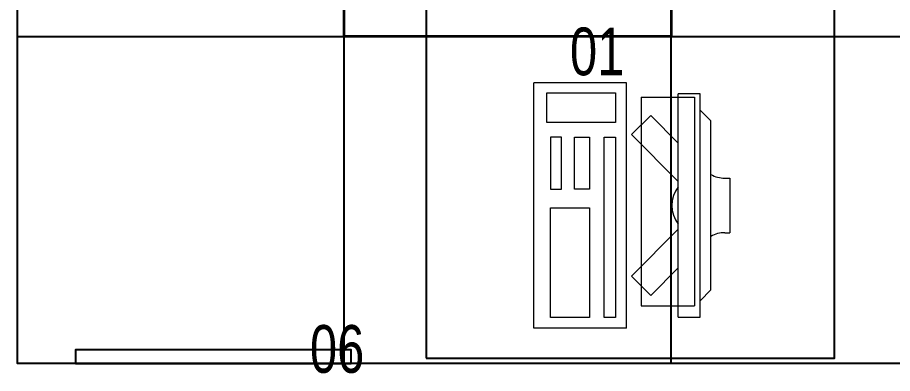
# Model space of a CAD drawing. Extents: x -12260 to 57327, y -29287 to 19916.
# Drawn here: x 39476 to 41082, y 5517 to 6170 of the extents above; entities that cross this region are included whole.
import ezdxf
from ezdxf.enums import TextEntityAlignment as Align

# ---------------------------------------------------------------- set-up
doc = ezdxf.new("R2010")
doc.units = 0
doc.header["$LTSCALE"] = 0.25
doc.linetypes.add('DASHDOT', pattern=[25.4, 12.7, -6.35, 0, -6.35])
for name, color, linetype, lineweight in [('01-First Floor$0$72_EGR_EQP_TAG', 142, 'Continuous', 5), ('01-First Floor$0$LOADING', 253, 'Continuous', 5), ('01-First Floor$0$Walls', 251, 'Continuous', 5), ('E-LITE-CIRC-NUMB', 6, 'Continuous', 25), ('E-LITE-CLNG', 150, 'Continuous', 35), ('E-LITE-CLNG-CNDT', 6, 'DASHDOT', 35), ('E-LITE-CTRL', 6, 'Continuous', 25), ('E-LITE-IDEN', 6, 'Continuous', 25)]:
    doc.layers.add(name, color=color, linetype=linetype, lineweight=lineweight)
doc.layers.add('01-First Floor$0$FALSE CEILING', color=251, linetype='Continuous')
doc.styles.add('01-First Floor$0$X3G_ENTITY_257CFD', font='swisscl.ttf', dxfattribs={"height": 200})
doc.styles.add('DC_SIMPLEX', font='SIMPLEX.shx', dxfattribs={"width": 0.7})

# ---------------------------------------------------------------- blocks, each defined once
blk = doc.blocks.new('01-First Floor$0$ITCWLS1-P')
at = {"layer": '01-First Floor$0$LOADING'}
for p, q in [((-0.17, 0.45), (-0.17, 0)), ((-0.17, 0.45), (0, 0.45)), ((0, 0.45), (0, 0)), ((-0.2651, 0.43, 0), (-0.3051, 0.43, 0)), ((-0.3051, 0.43, 0), (-0.3051, 0.02, 0)), ((-0.2651, 0.43, 0), (-0.2651, 0.02, 0)), ((-0.1496, 0.4305), (-0.1291, 0.4305)), ((-0.1291, 0.4305), (-0.1291, 0.4089)), ((-0.197, 0.4094), (-0.295, 0.4094)), ((-0.295, 0.0264), (-0.295, 0.4094)), ((-0.197, 0.0264), (-0.197, 0.4094)), ((-0.3251, 0.38, 0), (-0.3051, 0.4, 0)), ((-0.3251, 0.38, 0), (-0.3251, 0.07, 0)), ((-0.3503, 0.275), (-0.3596, 0.275)), ((-0.3596, 0.175), (-0.3596, 0.275)), ((-0.3503, 0.175), (-0.3596, 0.175)), ((-0.3251, 0.07, 0), (-0.3051, 0.05, 0)), ((-0.3051, 0.02, 0), (-0.2651, 0.02, 0)), ((-0.197, 0.0264), (-0.295, 0.0264)), ((-0.17, 0), (0, 0))]:
    blk.add_line(p, q, dxfattribs=at)
at = {"layer": '01-First Floor$0$LOADING', "extrusion": (2.48281e-10, 3.18408e-10, -1)}
for p, q in [((-0.2651, 0.3395), (-0.2144, 0.3902)), ((-0.1791, 0.3548), (-0.2144, 0.3902)), ((-0.2651, 0.2688), (-0.1791, 0.3548))]:
    blk.add_line(p, q, dxfattribs=at)
at = {"layer": '01-First Floor$0$LOADING', "extrusion": (2.48281e-10, -3.18408e-10, -1)}
for p, q in [((-0.2651, 0.1812), (-0.1791, 0.0952)), ((-0.2651, 0.1105), (-0.2144, 0.0598)), ((-0.1791, 0.0952), (-0.2144, 0.0598))]:
    blk.add_line(p, q, dxfattribs=at)
at = {"layer": '01-First Floor$0$LOADING'}
for points in [[(-0.1291, 0.4089), (-0.1291, 0.1), (-0.1496, 0.1), (-0.1496, 0.4305)], [(-0.1496, 0.1), (-0.1496, 0.1), (-0.1496, 0.1), (-0.1496, 0.1), (-0.1496, 0.1), (-0.1496, 0.1), (-0.1496, 0.1), (-0.1496, 0.1), (-0.1496, 0.1)], [(-0.1496, 0.1), (-0.1496, 0.1), (-0.1496, 0.1), (-0.1496, 0.1), (-0.1496, 0.1), (-0.1496, 0.1), (-0.1496, 0.1), (-0.1496, 0.1), (-0.1496, 0.1), (-0.1496, 0.1), (-0.1496, 0.1), (-0.1496, 0.1), (-0.1496, 0.1), (-0.1496, 0.1), (-0.1496, 0.1), (-0.1496, 0.1), (-0.1496, 0.1), (-0.1496, 0.1)], [(-0.1496, 0.1), (-0.1496, 0.1), (-0.1496, 0.1), (-0.1496, 0.1), (-0.1496, 0.1), (-0.1496, 0.1), (-0.1496, 0.1), (-0.1496, 0.1), (-0.1496, 0.1), (-0.1496, 0.1)], [(-0.1496, 0.1), (-0.1496, 0.1), (-0.1496, 0.1), (-0.1496, 0.1), (-0.1496, 0.1), (-0.1496, 0.1), (-0.1496, 0.1)], [(-0.1496, 0.1), (-0.1496, 0.1), (-0.1496, 0.1), (-0.1496, 0.1), (-0.1496, 0.1), (-0.1496, 0.1), (-0.1496, 0.1), (-0.1496, 0.1), (-0.1496, 0.1), (-0.1496, 0.1)], [(-0.1496, 0.1), (-0.1496, 0.1), (-0.1496, 0.1), (-0.1496, 0.1), (-0.1496, 0.1), (-0.1496, 0.1), (-0.1496, 0.1), (-0.1496, 0.1), (-0.1496, 0.1), (-0.1496, 0.1), (-0.1496, 0.1), (-0.1496, 0.1), (-0.1496, 0.1), (-0.1496, 0.1), (-0.1496, 0.1)], [(-0.1496, 0.1), (-0.1496, 0.1), (-0.1496, 0.1), (-0.1496, 0.1), (-0.1496, 0.1), (-0.1496, 0.1), (-0.1496, 0.1), (-0.1496, 0.1), (-0.1496, 0.1), (-0.1496, 0.1)], [(-0.1496, 0.1), (-0.1496, 0.1), (-0.1496, 0.1), (-0.1496, 0.1), (-0.1496, 0.1), (-0.1496, 0.1), (-0.1496, 0.1), (-0.1496, 0.1), (-0.1496, 0.1), (-0.1496, 0.1)], [(-0.1496, 0.1), (-0.1496, 0.1), (-0.1496, 0.1), (-0.1496, 0.1), (-0.1496, 0.1), (-0.1496, 0.1), (-0.1496, 0.1), (-0.1496, 0.1), (-0.1496, 0.1), (-0.1496, 0.1), (-0.1496, 0.1), (-0.1496, 0.1), (-0.1496, 0.1), (-0.1496, 0.1), (-0.1496, 0.1), (-0.1496, 0.1), (-0.1496, 0.1), (-0.1496, 0.1), (-0.1496, 0.1), (-0.1496, 0.1), (-0.1496, 0.1), (-0.1496, 0.1), (-0.1496, 0.1), (-0.1496, 0.1), (-0.1496, 0.1), (-0.1496, 0.1), (-0.1496, 0.1), (-0.1496, 0.1), (-0.1496, 0.1), (-0.1496, 0.1), (-0.1496, 0.1), (-0.1496, 0.1), (-0.1496, 0.1), (-0.1496, 0.1), (-0.1496, 0.1), (-0.1496, 0.1), (-0.1496, 0.1), (-0.1496, 0.1), (-0.1496, 0.1), (-0.1496, 0.1), (-0.1496, 0.1), (-0.1496, 0.1), (-0.1496, 0.1), (-0.1496, 0.1), (-0.1496, 0.1), (-0.1496, 0.1), (-0.1496, 0.1), (-0.1496, 0.1), (-0.1496, 0.1), (-0.1496, 0.1), (-0.1496, 0.1), (-0.1496, 0.1), (-0.1496, 0.1), (-0.1496, 0.1)], [(-0.1496, 0.1), (-0.1496, 0.1), (-0.1496, 0.1), (-0.1496, 0.1), (-0.1496, 0.1), (-0.1496, 0.1), (-0.1496, 0.1), (-0.1496, 0.1), (-0.1496, 0.1), (-0.1496, 0.1), (-0.1496, 0.1), (-0.1496, 0.1), (-0.1496, 0.1), (-0.1496, 0.1), (-0.1496, 0.1), (-0.1496, 0.1), (-0.1496, 0.1), (-0.1496, 0.1), (-0.1496, 0.1), (-0.1496, 0.1), (-0.1496, 0.1), (-0.1496, 0.1), (-0.1496, 0.1), (-0.1496, 0.1), (-0.1496, 0.1), (-0.1496, 0.1), (-0.1496, 0.1), (-0.1496, 0.1), (-0.1496, 0.1), (-0.1496, 0.1), (-0.1496, 0.1), (-0.1496, 0.1), (-0.1496, 0.1), (-0.1496, 0.1), (-0.1496, 0.1), (-0.1496, 0.1), (-0.1496, 0.1), (-0.1496, 0.1), (-0.1496, 0.1), (-0.1496, 0.1), (-0.1496, 0.1), (-0.1496, 0.1), (-0.1496, 0.1), (-0.1496, 0.1), (-0.1496, 0.1), (-0.1496, 0.1), (-0.1496, 0.1), (-0.1496, 0.1), (-0.1496, 0.1), (-0.1496, 0.1), (-0.1496, 0.1), (-0.1496, 0.1), (-0.1496, 0.1), (-0.1496, 0.1), (-0.1496, 0.1), (-0.1496, 0.1), (-0.1496, 0.1), (-0.1496, 0.1), (-0.1496, 0.1), (-0.1496, 0.1), (-0.1496, 0.1), (-0.1496, 0.1), (-0.1496, 0.1), (-0.1496, 0.1), (-0.1496, 0.1), (-0.1496, 0.1), (-0.1496, 0.1), (-0.1496, 0.1), (-0.1496, 0.1), (-0.1496, 0.1), (-0.1496, 0.1), (-0.1496, 0.1), (-0.1496, 0.1), (-0.1496, 0.1), (-0.1496, 0.1), (-0.1496, 0.1), (-0.1496, 0.1), (-0.1496, 0.1), (-0.1496, 0.1), (-0.1496, 0.1), (-0.1496, 0.1), (-0.1496, 0.1), (-0.1496, 0.1), (-0.1496, 0.1), (-0.1496, 0.1), (-0.1496, 0.1), (-0.1496, 0.1), (-0.1496, 0.1), (-0.1496, 0.1)], [(-0.1496, 0.1), (-0.1496, 0.1), (-0.1496, 0.1), (-0.1496, 0.1), (-0.1496, 0.1), (-0.1496, 0.1), (-0.1496, 0.1), (-0.1496, 0.1), (-0.1496, 0.1), (-0.1496, 0.1), (-0.1496, 0.1), (-0.1496, 0.1)], [(-0.1496, 0.1), (-0.1496, 0.1), (-0.1496, 0.1), (-0.1496, 0.1), (-0.1496, 0.1), (-0.1496, 0.1), (-0.1496, 0.1)], [(-0.1496, 0.1), (-0.1496, 0.1), (-0.1496, 0.1), (-0.1496, 0.1), (-0.1496, 0.1), (-0.1496, 0.1), (-0.1496, 0.1), (-0.1496, 0.1), (-0.1496, 0.1), (-0.1496, 0.1), (-0.1496, 0.1), (-0.1496, 0.1), (-0.1496, 0.1), (-0.1496, 0.1), (-0.1496, 0.1), (-0.1496, 0.1), (-0.1496, 0.1)], [(-0.1496, 0.1), (-0.1496, 0.1), (-0.1496, 0.1), (-0.1496, 0.1), (-0.1496, 0.1), (-0.1496, 0.1), (-0.1496, 0.1), (-0.1496, 0.1), (-0.1496, 0.1), (-0.1496, 0.1), (-0.1496, 0.1), (-0.1496, 0.1), (-0.1496, 0.1), (-0.1496, 0.1), (-0.1496, 0.1), (-0.1496, 0.1), (-0.1496, 0.1), (-0.1496, 0.1), (-0.1496, 0.1), (-0.1496, 0.1), (-0.1496, 0.1), (-0.1496, 0.1), (-0.1496, 0.1), (-0.1496, 0.1), (-0.1496, 0.1), (-0.1496, 0.1), (-0.1496, 0.1), (-0.1496, 0.1), (-0.1496, 0.1), (-0.1496, 0.1), (-0.1496, 0.1), (-0.1496, 0.1), (-0.1496, 0.1), (-0.1496, 0.1), (-0.1496, 0.1), (-0.1496, 0.1), (-0.1496, 0.1), (-0.1496, 0.1), (-0.1496, 0.1), (-0.1496, 0.1), (-0.1496, 0.1), (-0.1496, 0.1), (-0.1496, 0.1), (-0.1496, 0.1), (-0.1496, 0.1), (-0.1496, 0.1), (-0.1496, 0.1), (-0.1496, 0.1), (-0.1496, 0.1), (-0.1496, 0.1), (-0.1496, 0.1), (-0.1496, 0.1), (-0.1496, 0.1), (-0.1496, 0.1), (-0.1496, 0.1), (-0.1496, 0.1), (-0.1496, 0.1), (-0.1496, 0.1), (-0.1496, 0.1), (-0.1496, 0.1), (-0.1496, 0.1), (-0.1496, 0.1), (-0.1496, 0.1), (-0.1496, 0.1), (-0.1496, 0.1), (-0.1496, 0.1), (-0.1496, 0.1), (-0.1496, 0.1), (-0.1496, 0.1), (-0.1496, 0.1), (-0.1496, 0.1), (-0.1496, 0.1), (-0.1496, 0.1), (-0.1496, 0.1), (-0.1496, 0.1), (-0.1496, 0.1), (-0.1496, 0.1), (-0.1496, 0.1), (-0.1496, 0.1), (-0.1496, 0.1), (-0.1496, 0.1), (-0.1496, 0.1), (-0.1496, 0.1), (-0.1496, 0.1), (-0.1496, 0.1), (-0.1496, 0.1), (-0.1496, 0.1), (-0.1496, 0.1), (-0.1496, 0.1), (-0.1496, 0.1), (-0.1496, 0.1), (-0.1496, 0.1), (-0.1496, 0.1), (-0.1496, 0.1), (-0.1496, 0.1), (-0.1496, 0.1), (-0.1496, 0.1), (-0.1496, 0.1), (-0.1496, 0.1), (-0.1496, 0.1), (-0.1496, 0.1), (-0.1496, 0.1), (-0.1496, 0.1), (-0.1496, 0.1), (-0.1496, 0.1), (-0.1496, 0.1), (-0.1496, 0.1), (-0.1496, 0.1), (-0.1496, 0.1), (-0.1496, 0.1), (-0.1496, 0.1)], [(-0.1496, 0.1), (-0.1496, 0.1), (-0.1496, 0.1), (-0.1496, 0.1), (-0.1496, 0.1), (-0.1496, 0.1), (-0.1496, 0.1), (-0.1496, 0.1)]]:
    blk.add_lwpolyline(points, dxfattribs=at)
for points in [[(-0.1019, 0.4305), (-0.0304, 0.4305), (-0.0304, 0.2294), (-0.1019, 0.2294)], [(-0.1019, 0.1954), (-0.0747, 0.1954), (-0.0747, 0.1), (-0.1019, 0.1)], [(-0.0304, 0.1954), (-0.0508, 0.1954), (-0.0508, 0.1), (-0.0304, 0.1)], [(-0.1496, 0.1), (-0.1496, 0.1), (-0.1496, 0.1), (-0.1496, 0.1), (-0.1496, 0.1), (-0.1496, 0.1), (-0.1496, 0.1), (-0.1496, 0.1), (-0.1496, 0.1), (-0.1496, 0.1), (-0.1496, 0.1), (-0.1496, 0.1), (-0.1496, 0.1), (-0.1496, 0.1), (-0.1496, 0.1), (-0.1496, 0.1), (-0.1496, 0.1), (-0.1496, 0.1), (-0.1496, 0.1), (-0.1496, 0.1), (-0.1496, 0.1), (-0.1496, 0.1), (-0.1496, 0.1), (-0.1496, 0.1), (-0.1496, 0.1), (-0.1496, 0.1), (-0.1496, 0.1), (-0.1496, 0.1), (-0.1496, 0.1), (-0.1496, 0.1), (-0.1496, 0.1), (-0.1496, 0.1), (-0.1496, 0.1), (-0.1496, 0.1), (-0.1496, 0.1), (-0.1496, 0.1), (-0.1496, 0.1), (-0.1496, 0.1), (-0.1496, 0.1), (-0.1496, 0.1), (-0.1496, 0.1), (-0.1496, 0.1), (-0.1496, 0.1), (-0.1496, 0.1), (-0.1496, 0.1), (-0.1496, 0.1), (-0.1496, 0.1), (-0.1496, 0.1), (-0.1496, 0.1), (-0.1496, 0.1), (-0.1496, 0.1), (-0.1496, 0.1), (-0.1496, 0.1), (-0.1496, 0.1), (-0.1496, 0.1), (-0.1496, 0.1), (-0.1496, 0.1), (-0.1496, 0.1), (-0.1496, 0.1), (-0.1496, 0.1), (-0.1496, 0.1), (-0.1496, 0.1), (-0.1496, 0.1), (-0.1496, 0.1), (-0.1496, 0.1), (-0.1496, 0.1), (-0.1496, 0.1), (-0.1496, 0.1), (-0.1496, 0.1), (-0.1496, 0.1), (-0.1496, 0.1), (-0.1496, 0.1), (-0.1496, 0.1), (-0.1496, 0.1), (-0.1496, 0.1), (-0.1496, 0.1), (-0.1496, 0.1), (-0.1496, 0.1), (-0.1496, 0.1), (-0.1496, 0.1), (-0.1496, 0.1), (-0.1496, 0.1), (-0.1496, 0.1), (-0.1496, 0.1), (-0.1496, 0.1), (-0.1496, 0.1), (-0.1496, 0.1), (-0.1496, 0.1), (-0.1496, 0.1), (-0.1496, 0.1), (-0.1496, 0.1), (-0.1496, 0.1), (-0.1496, 0.1), (-0.1496, 0.1), (-0.1496, 0.1), (-0.1496, 0.1), (-0.1496, 0.1), (-0.1496, 0.1), (-0.1496, 0.1), (-0.1496, 0.1), (-0.1496, 0.1), (-0.1496, 0.1), (-0.1496, 0.1), (-0.1496, 0.1), (-0.1496, 0.1), (-0.1496, 0.1), (-0.1496, 0.1), (-0.1496, 0.1), (-0.1496, 0.1), (-0.1496, 0.1), (-0.1496, 0.1), (-0.1496, 0.1), (-0.1496, 0.1), (-0.1496, 0.1), (-0.1496, 0.1), (-0.1496, 0.1), (-0.1496, 0.1), (-0.1496, 0.1), (-0.1496, 0.1), (-0.1496, 0.1), (-0.1496, 0.1), (-0.1496, 0.1), (-0.1496, 0.1), (-0.1496, 0.1), (-0.1496, 0.1), (-0.1496, 0.1), (-0.1496, 0.1), (-0.1496, 0.1), (-0.1496, 0.1), (-0.1496, 0.1), (-0.1496, 0.1), (-0.1496, 0.1), (-0.1496, 0.1), (-0.1496, 0.1), (-0.1496, 0.1), (-0.1496, 0.1), (-0.1496, 0.1), (-0.1496, 0.1), (-0.1496, 0.1), (-0.1496, 0.1), (-0.1496, 0.1), (-0.1496, 0.1), (-0.1496, 0.1), (-0.1496, 0.1), (-0.1496, 0.1), (-0.1496, 0.1), (-0.1496, 0.1), (-0.1496, 0.1), (-0.1496, 0.1), (-0.1496, 0.1), (-0.1496, 0.1), (-0.1496, 0.1), (-0.1496, 0.1), (-0.1496, 0.1), (-0.1496, 0.1), (-0.1496, 0.1), (-0.1496, 0.1), (-0.1496, 0.1), (-0.1496, 0.1), (-0.1496, 0.1), (-0.1496, 0.1), (-0.1496, 0.1), (-0.1496, 0.1), (-0.1496, 0.1), (-0.1496, 0.1), (-0.1496, 0.1), (-0.1496, 0.1), (-0.1496, 0.1), (-0.1496, 0.1), (-0.1496, 0.1), (-0.1496, 0.1), (-0.1496, 0.1), (-0.1496, 0.1), (-0.1496, 0.1), (-0.1496, 0.1), (-0.1496, 0.1), (-0.1496, 0.1), (-0.1496, 0.1), (-0.1496, 0.1), (-0.1496, 0.1), (-0.1496, 0.1), (-0.1496, 0.1), (-0.1496, 0.1), (-0.1496, 0.1), (-0.1496, 0.1), (-0.1496, 0.1), (-0.1496, 0.1), (-0.1496, 0.1), (-0.1496, 0.1), (-0.1496, 0.1), (-0.1496, 0.1), (-0.1496, 0.1), (-0.1496, 0.1), (-0.1496, 0.1), (-0.1496, 0.1), (-0.1496, 0.1), (-0.1496, 0.1), (-0.1496, 0.1), (-0.1496, 0.1), (-0.1496, 0.1), (-0.1496, 0.1), (-0.1496, 0.1), (-0.1496, 0.1), (-0.1496, 0.1), (-0.1496, 0.1), (-0.1496, 0.1), (-0.1496, 0.1), (-0.1496, 0.1), (-0.1496, 0.1), (-0.1496, 0.1), (-0.1496, 0.1), (-0.1496, 0.1), (-0.1496, 0.1), (-0.1496, 0.1), (-0.1496, 0.1), (-0.1496, 0.1), (-0.1496, 0.1), (-0.1496, 0.1), (-0.1496, 0.1), (-0.1496, 0.1), (-0.1496, 0.1), (-0.1496, 0.1), (-0.1496, 0.1), (-0.1496, 0.1), (-0.1496, 0.1), (-0.1496, 0.1), (-0.1496, 0.1), (-0.1496, 0.1), (-0.1496, 0.1), (-0.1496, 0.1), (-0.1496, 0.1), (-0.1496, 0.1), (-0.1496, 0.1), (-0.1496, 0.1), (-0.1496, 0.1), (-0.1496, 0.1), (-0.1496, 0.1), (-0.1496, 0.1), (-0.1496, 0.1), (-0.1496, 0.1), (-0.1496, 0.1), (-0.1496, 0.1), (-0.1496, 0.1), (-0.1496, 0.1), (-0.1496, 0.1), (-0.1496, 0.1), (-0.1496, 0.1), (-0.1496, 0.1), (-0.1496, 0.1), (-0.1496, 0.1), (-0.1496, 0.1), (-0.1496, 0.1), (-0.1496, 0.1), (-0.1496, 0.1), (-0.1496, 0.1), (-0.1496, 0.1), (-0.1496, 0.1), (-0.1496, 0.1), (-0.1496, 0.1), (-0.1496, 0.1), (-0.1496, 0.1), (-0.1496, 0.1), (-0.1496, 0.1), (-0.1496, 0.1), (-0.1496, 0.1), (-0.1496, 0.1), (-0.1496, 0.1), (-0.1496, 0.1), (-0.1496, 0.1), (-0.1496, 0.1), (-0.1496, 0.1), (-0.1496, 0.1), (-0.1496, 0.1), (-0.1496, 0.1), (-0.1496, 0.1), (-0.1496, 0.1), (-0.1496, 0.1)], [(-0.1496, 0.1), (-0.1496, 0.1), (-0.1496, 0.1), (-0.1496, 0.1), (-0.1496, 0.1), (-0.1496, 0.1), (-0.1496, 0.1), (-0.1496, 0.1), (-0.1496, 0.1), (-0.1496, 0.1), (-0.1496, 0.1), (-0.1496, 0.1), (-0.1496, 0.1), (-0.1496, 0.1), (-0.1496, 0.1), (-0.1496, 0.1), (-0.1496, 0.1), (-0.1496, 0.1), (-0.1496, 0.1), (-0.1496, 0.1), (-0.1496, 0.1), (-0.1496, 0.1), (-0.1496, 0.1), (-0.1496, 0.1), (-0.1496, 0.1), (-0.1496, 0.1), (-0.1496, 0.1), (-0.1496, 0.1), (-0.1496, 0.1), (-0.1496, 0.1), (-0.1496, 0.1), (-0.1496, 0.1), (-0.1496, 0.1), (-0.1496, 0.1), (-0.1496, 0.1), (-0.1496, 0.1), (-0.1496, 0.1), (-0.1496, 0.1), (-0.1496, 0.1), (-0.1496, 0.1), (-0.1496, 0.1), (-0.1496, 0.1), (-0.1496, 0.1), (-0.1496, 0.1), (-0.1496, 0.1), (-0.1496, 0.1), (-0.1496, 0.1), (-0.1496, 0.1), (-0.1496, 0.1), (-0.1496, 0.1), (-0.1496, 0.1), (-0.1496, 0.1), (-0.1496, 0.1), (-0.1496, 0.1), (-0.1496, 0.1), (-0.1496, 0.1), (-0.1496, 0.1), (-0.1496, 0.1), (-0.1496, 0.1), (-0.1496, 0.1), (-0.1496, 0.1), (-0.1496, 0.1), (-0.1496, 0.1), (-0.1496, 0.1), (-0.1496, 0.1), (-0.1496, 0.1), (-0.1496, 0.1), (-0.1496, 0.1), (-0.1496, 0.1), (-0.1496, 0.1), (-0.1496, 0.1), (-0.1496, 0.1), (-0.1496, 0.1), (-0.1496, 0.1), (-0.1496, 0.1), (-0.1496, 0.1), (-0.1496, 0.1), (-0.1496, 0.1), (-0.1496, 0.1), (-0.1496, 0.1), (-0.1496, 0.1), (-0.1496, 0.1), (-0.1496, 0.1), (-0.1496, 0.1), (-0.1496, 0.1), (-0.1496, 0.1), (-0.1496, 0.1), (-0.1496, 0.1), (-0.1496, 0.1), (-0.1496, 0.1), (-0.1496, 0.1), (-0.1496, 0.1), (-0.1496, 0.1), (-0.1496, 0.1), (-0.1496, 0.1), (-0.1496, 0.1), (-0.1496, 0.1), (-0.1496, 0.1), (-0.1496, 0.1), (-0.1496, 0.1), (-0.1496, 0.1), (-0.1496, 0.1), (-0.1496, 0.1), (-0.1496, 0.1), (-0.1496, 0.1), (-0.1496, 0.1), (-0.1496, 0.1), (-0.1496, 0.1), (-0.1496, 0.1), (-0.1496, 0.1), (-0.1496, 0.1), (-0.1496, 0.1), (-0.1496, 0.1), (-0.1496, 0.1), (-0.1496, 0.1), (-0.1496, 0.1), (-0.1496, 0.1), (-0.1496, 0.1), (-0.1496, 0.1), (-0.1496, 0.1), (-0.1496, 0.1), (-0.1496, 0.1), (-0.1496, 0.1), (-0.1496, 0.1), (-0.1496, 0.1), (-0.1496, 0.1), (-0.1496, 0.1), (-0.1496, 0.1), (-0.1496, 0.1), (-0.1496, 0.1), (-0.1496, 0.1), (-0.1496, 0.1), (-0.1496, 0.1), (-0.1496, 0.1), (-0.1496, 0.1), (-0.1496, 0.1), (-0.1496, 0.1), (-0.1496, 0.1), (-0.1496, 0.1), (-0.1496, 0.1), (-0.1496, 0.1), (-0.1496, 0.1), (-0.1496, 0.1), (-0.1496, 0.1), (-0.1496, 0.1), (-0.1496, 0.1), (-0.1496, 0.1), (-0.1496, 0.1), (-0.1496, 0.1), (-0.1496, 0.1), (-0.1496, 0.1), (-0.1496, 0.1), (-0.1496, 0.1), (-0.1496, 0.1), (-0.1496, 0.1), (-0.1496, 0.1), (-0.1496, 0.1), (-0.1496, 0.1), (-0.1496, 0.1), (-0.1496, 0.1), (-0.1496, 0.1), (-0.1496, 0.1), (-0.1496, 0.1), (-0.1496, 0.1), (-0.1496, 0.1), (-0.1496, 0.1), (-0.1496, 0.1), (-0.1496, 0.1), (-0.1496, 0.1), (-0.1496, 0.1), (-0.1496, 0.1), (-0.1496, 0.1), (-0.1496, 0.1), (-0.1496, 0.1), (-0.1496, 0.1), (-0.1496, 0.1), (-0.1496, 0.1), (-0.1496, 0.1), (-0.1496, 0.1), (-0.1496, 0.1), (-0.1496, 0.1), (-0.1496, 0.1), (-0.1496, 0.1), (-0.1496, 0.1), (-0.1496, 0.1), (-0.1496, 0.1), (-0.1496, 0.1), (-0.1496, 0.1), (-0.1496, 0.1), (-0.1496, 0.1), (-0.1496, 0.1), (-0.1496, 0.1), (-0.1496, 0.1), (-0.1496, 0.1), (-0.1496, 0.1), (-0.1496, 0.1), (-0.1496, 0.1), (-0.1496, 0.1), (-0.1496, 0.1), (-0.1496, 0.1), (-0.1496, 0.1), (-0.1496, 0.1), (-0.1496, 0.1), (-0.1496, 0.1), (-0.1496, 0.1), (-0.1496, 0.1), (-0.1496, 0.1), (-0.1496, 0.1), (-0.1496, 0.1), (-0.1496, 0.1), (-0.1496, 0.1), (-0.1496, 0.1), (-0.1496, 0.1), (-0.1496, 0.1)], [(-0.1496, 0.1), (-0.1496, 0.1), (-0.1496, 0.1), (-0.1496, 0.1), (-0.1496, 0.1), (-0.1496, 0.1), (-0.1496, 0.1), (-0.1496, 0.1), (-0.1496, 0.1), (-0.1496, 0.1), (-0.1496, 0.1), (-0.1496, 0.1), (-0.1496, 0.1), (-0.1496, 0.1), (-0.1496, 0.1), (-0.1496, 0.1), (-0.1496, 0.1), (-0.1496, 0.1), (-0.1496, 0.1), (-0.1496, 0.1), (-0.1496, 0.1), (-0.1496, 0.1), (-0.1496, 0.1), (-0.1496, 0.1), (-0.1496, 0.1), (-0.1496, 0.1), (-0.1496, 0.1), (-0.1496, 0.1), (-0.1496, 0.1), (-0.1496, 0.1), (-0.1496, 0.1), (-0.1496, 0.1), (-0.1496, 0.1), (-0.1496, 0.1), (-0.1496, 0.1), (-0.1496, 0.1), (-0.1496, 0.1), (-0.1496, 0.1), (-0.1496, 0.1), (-0.1496, 0.1), (-0.1496, 0.1), (-0.1496, 0.1), (-0.1496, 0.1), (-0.1496, 0.1), (-0.1496, 0.1), (-0.1496, 0.1), (-0.1496, 0.1), (-0.1496, 0.1), (-0.1496, 0.1), (-0.1496, 0.1), (-0.1496, 0.1), (-0.1496, 0.1), (-0.1496, 0.1), (-0.1496, 0.1), (-0.1496, 0.1), (-0.1496, 0.1), (-0.1496, 0.1), (-0.1496, 0.1), (-0.1496, 0.1), (-0.1496, 0.1), (-0.1496, 0.1), (-0.1496, 0.1), (-0.1496, 0.1), (-0.1496, 0.1), (-0.1496, 0.1), (-0.1496, 0.1), (-0.1496, 0.1), (-0.1496, 0.1), (-0.1496, 0.1), (-0.1496, 0.1), (-0.1496, 0.1), (-0.1496, 0.1), (-0.1496, 0.1), (-0.1496, 0.1), (-0.1496, 0.1), (-0.1496, 0.1), (-0.1496, 0.1), (-0.1496, 0.1), (-0.1496, 0.1), (-0.1496, 0.1), (-0.1496, 0.1), (-0.1496, 0.1), (-0.1496, 0.1), (-0.1496, 0.1), (-0.1496, 0.1), (-0.1496, 0.1), (-0.1496, 0.1), (-0.1496, 0.1), (-0.1496, 0.1), (-0.1496, 0.1), (-0.1496, 0.1), (-0.1496, 0.1), (-0.1496, 0.1), (-0.1496, 0.1), (-0.1496, 0.1), (-0.1496, 0.1), (-0.1496, 0.1), (-0.1496, 0.1), (-0.1496, 0.1), (-0.1496, 0.1), (-0.1496, 0.1), (-0.1496, 0.1), (-0.1496, 0.1), (-0.1496, 0.1), (-0.1496, 0.1), (-0.1496, 0.1), (-0.1496, 0.1), (-0.1496, 0.1), (-0.1496, 0.1), (-0.1496, 0.1), (-0.1496, 0.1), (-0.1496, 0.1), (-0.1496, 0.1), (-0.1496, 0.1), (-0.1496, 0.1), (-0.1496, 0.1), (-0.1496, 0.1), (-0.1496, 0.1), (-0.1496, 0.1), (-0.1496, 0.1), (-0.1496, 0.1), (-0.1496, 0.1), (-0.1496, 0.1), (-0.1496, 0.1), (-0.1496, 0.1), (-0.1496, 0.1), (-0.1496, 0.1), (-0.1496, 0.1), (-0.1496, 0.1), (-0.1496, 0.1), (-0.1496, 0.1), (-0.1496, 0.1), (-0.1496, 0.1), (-0.1496, 0.1), (-0.1496, 0.1), (-0.1496, 0.1), (-0.1496, 0.1), (-0.1496, 0.1), (-0.1496, 0.1), (-0.1496, 0.1), (-0.1496, 0.1), (-0.1496, 0.1), (-0.1496, 0.1), (-0.1496, 0.1), (-0.1496, 0.1), (-0.1496, 0.1), (-0.1496, 0.1), (-0.1496, 0.1), (-0.1496, 0.1), (-0.1496, 0.1), (-0.1496, 0.1), (-0.1496, 0.1), (-0.1496, 0.1), (-0.1496, 0.1), (-0.1496, 0.1), (-0.1496, 0.1), (-0.1496, 0.1), (-0.1496, 0.1), (-0.1496, 0.1), (-0.1496, 0.1), (-0.1496, 0.1), (-0.1496, 0.1), (-0.1496, 0.1), (-0.1496, 0.1), (-0.1496, 0.1), (-0.1496, 0.1), (-0.1496, 0.1), (-0.1496, 0.1), (-0.1496, 0.1), (-0.1496, 0.1), (-0.1496, 0.1), (-0.1496, 0.1), (-0.1496, 0.1), (-0.1496, 0.1), (-0.1496, 0.1), (-0.1496, 0.1), (-0.1496, 0.1), (-0.1496, 0.1), (-0.1496, 0.1), (-0.1496, 0.1), (-0.1496, 0.1), (-0.1496, 0.1), (-0.1496, 0.1), (-0.1496, 0.1), (-0.1496, 0.1), (-0.1496, 0.1), (-0.1496, 0.1), (-0.1496, 0.1), (-0.1496, 0.1), (-0.1496, 0.1), (-0.1496, 0.1), (-0.1496, 0.1), (-0.1496, 0.1), (-0.1496, 0.1), (-0.1496, 0.1), (-0.1496, 0.1), (-0.1496, 0.1), (-0.1496, 0.1), (-0.1496, 0.1), (-0.1496, 0.1), (-0.1496, 0.1), (-0.1496, 0.1), (-0.1496, 0.1), (-0.1496, 0.1), (-0.1496, 0.1), (-0.1496, 0.1), (-0.1496, 0.1), (-0.1496, 0.1), (-0.1496, 0.1), (-0.1496, 0.1), (-0.1496, 0.1), (-0.1496, 0.1), (-0.1496, 0.1), (-0.1496, 0.1), (-0.1496, 0.1), (-0.1496, 0.1), (-0.1496, 0.1), (-0.1496, 0.1), (-0.1496, 0.1)], [(-0.1496, 0.0727), (-0.0236, 0.0727), (-0.0236, 0.0182), (-0.1496, 0.0182)]]:
    blk.add_lwpolyline(points, close=True, dxfattribs=at)
for centre, radius, start, end in [((-0.3503, 0.325), 0.05, 270, 300.3093), ((-0.3089, 0.225), 0.0556, 321.9431, 38.0569), ((-0.3503, 0.125), 0.05, 59.6907, 90)]:
    blk.add_arc(centre, radius, start, end, dxfattribs=at)
blk = doc.blocks.new('01-First Floor')
at = {"layer": '01-First Floor$0$FALSE CEILING', "linetype": 'Continuous'}
for p, q in [((40076, 5535), (40076, 8610)), ((40676, 5535), (40676, 8610)), ((39476, 6135), (43476, 6135))]:
    blk.add_line(p, q, dxfattribs=at)
at = {"layer": '01-First Floor$0$FALSE CEILING'}
blk.add_lwpolyline([(43476, 5535), (39476, 5535), (39476, 8610), (43476, 8610)], close=True, dxfattribs=at)
at = {"layer": '01-First Floor$0$FALSE CEILING', "elevation": -0.1}
blk.add_lwpolyline([(40226, 5544.6), (40976, 5544.6), (40976, 7044.6), (40226, 7044.6)], close=True, dxfattribs=at)
blk.add_lwpolyline([(40088.7, 5535), (40088.7, 5560), (39582.7, 5560), (39582.7, 5535), (40088.7, 5535)], dxfattribs=at)
at = {"layer": '01-First Floor$0$LOADING', "elevation": -0.1}
blk.add_lwpolyline([(40226, 5544.6), (40976, 5544.6), (40976, 7044.6), (40226, 7044.6)], close=True, dxfattribs=at)
blk.add_lwpolyline([(40088.7, 5535), (40088.7, 5560), (39582.7, 5560), (39582.7, 5535), (40088.7, 5535)], dxfattribs=at)
at = {"layer": '01-First Floor$0$Walls'}
for p in [(39476, 8610), (43476, 5535)]:
    blk.add_line(p, (39476, 5535), dxfattribs=at)
at = {"layer": '01-First Floor$0$LOADING', "extrusion": (-8.01373e-06, -1.93993e-16, 1), "xscale": 1000.00000000001, "yscale": 1000.00000000001, "zscale": 1000.00000000001, "rotation": 180}
blk.add_blockref('01-First Floor$0$ITCWLS1-P', (40424.1, 6050.1, -0.4), dxfattribs=at)
at = {"layer": '01-First Floor$0$72_EGR_EQP_TAG', "char_height": 87.47, "attachment_point": 2, "style": '01-First Floor$0$X3G_ENTITY_257CFD'}
for s, insert in [('01', (40540.2, 6151.4, -0.1)), ('06', (40062.8, 5605.5, -0.1))]:
    blk.add_mtext(s, dxfattribs=dict(at, insert=insert))
blk = doc.blocks.new('*U16')
blk.add_lwpolyline([(-300, 300), (-300, -300), (300, -300), (300, 300)], close=True)
blk.add_circle((0, 0), 45)
at = {"layer": 'E-LITE-CIRC-NUMB', "style": 'DC_SIMPLEX', "width": 0.7, "flags": 8}
blk.add_attdef('CIRCUIT', text='', height=200, rotation=0, dxfattribs=at).set_placement((-473.9, 300), align=Align.RIGHT)
at = {"layer": 'E-LITE-CTRL', "style": 'DC_SIMPLEX', "width": 0.7, "flags": 8}
blk.add_attdef('CONTROL', (1118.9, -935), '', height=200, rotation=360, dxfattribs=at)
at = {"layer": 'E-LITE-IDEN', "style": 'DC_SIMPLEX', "width": 0.7, "flags": 8}
blk.add_attdef('TYPE', (460.4, 457.6), '', height=200, rotation=360, dxfattribs=at)

msp = doc.modelspace()

# ---------------------------------------------------------------- block references
at = {"layer": 'E-LITE-CLNG'}
ref = msp.add_blockref('*U16', (40376, 6435.1), dxfattribs=dict(at, xscale=-1))
ref.add_attrib('TYPE', 'LD1', (40769.5, 6739.5), dxfattribs={"layer": 'E-LITE-IDEN', "height": 200, "rotation": 0, "style": 'DC_SIMPLEX', "width": 0.7, "flags": 8})
at = {"layer": 'E-LITE-CLNG-CNDT'}
msp.add_blockref('01-First Floor', (0, 0), dxfattribs=at)

doc.saveas('drawing.dxf')
